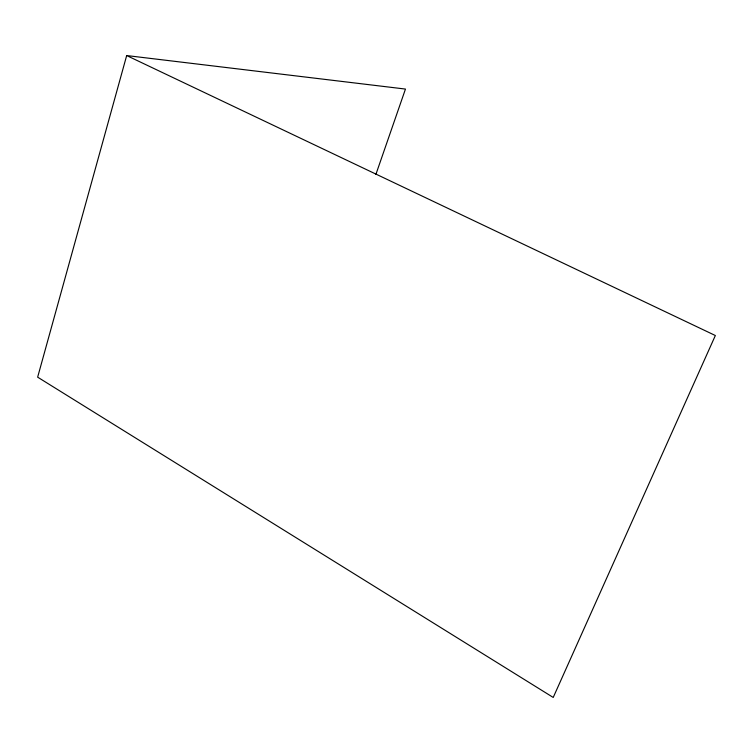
<?xml version="1.0" encoding="UTF-8"?>
<svg xmlns="http://www.w3.org/2000/svg" width="753" height="753" viewBox="0 0 753 753"><rect width="100%" height="100%" fill="white"/><g stroke="black" fill="none" stroke-linecap="round" stroke-linejoin="round"><path stroke-width="1.13" d="M126.683 55.553L37.65 377.159L553.22 697.447L715.35 335.518L126.683 55.553L405.462 89.07L375.888 174.432"/></g></svg>
